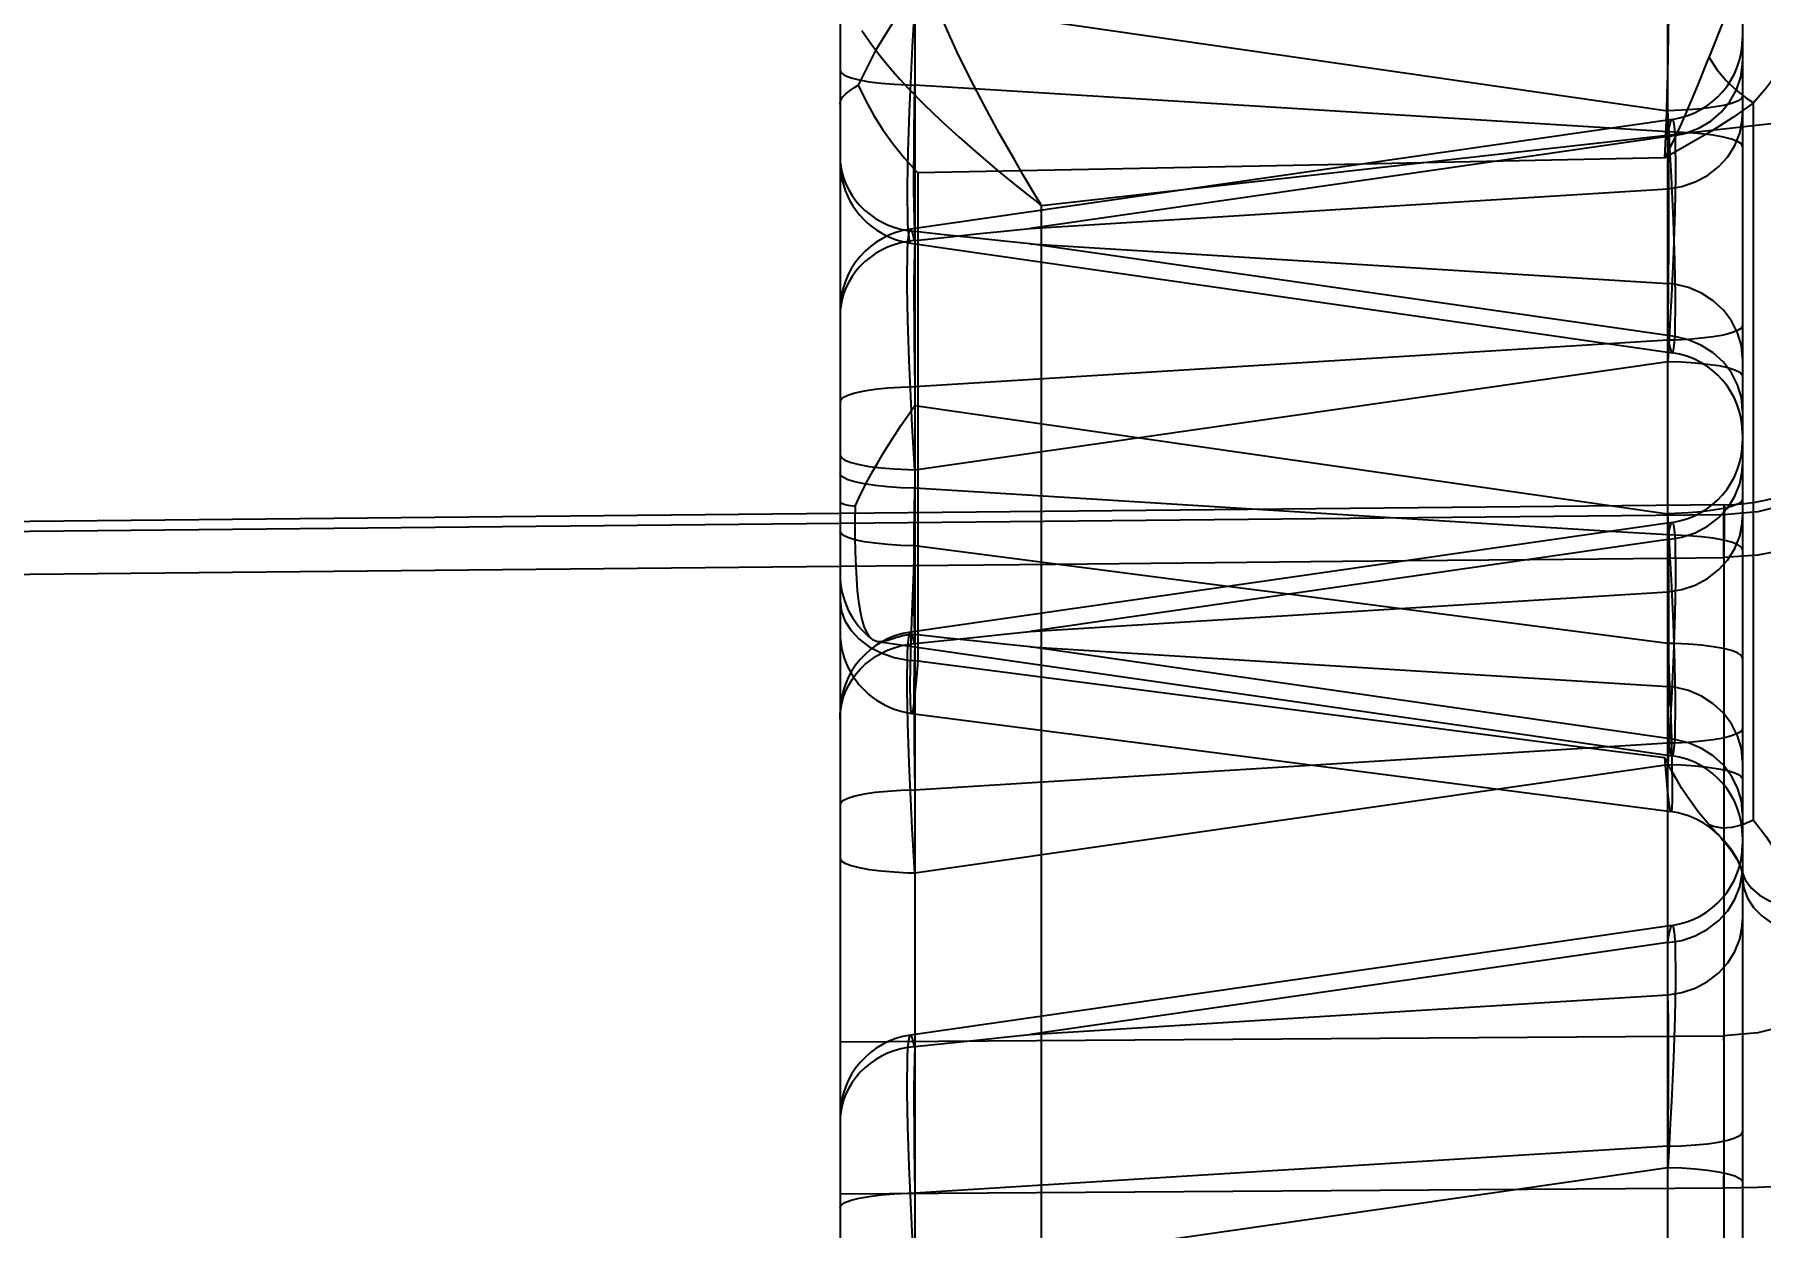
# Model space of a CAD drawing. Header units: millimetres. Extents: x 632 to 3922, y 1402 to 2001.
# Drawn here: x 3702.116 to 3706.34, y 1965.04 to 1967.959 of the extents above; entities that cross this region are included whole.
import ezdxf
from ezdxf.lldxf.tags import DXFTag

# ---------------------------------------------------------------- set-up
doc = ezdxf.new("R2010")
doc.units = ezdxf.units.MM
for name, color, linetype in [('7', 7, 'Continuous'), ('8', 8, 'Continuous'), ('DIM', 7, 'Continuous'), ('H1', 2, 'HIDDEN')]:
    doc.layers.add(name, color=color, linetype=linetype)
doc.styles.add('SY', font='romans.shx', dxfattribs={"width": 0.85, "height": 3, "bigfont": 'ghs.shx'})
tags = doc.linetypes.add('HIDDEN', pattern=[0.375, 0.25, -0.125]).pattern_tags.tags
tags[6:7] = [DXFTag(74, 4), DXFTag(75, 0), DXFTag(340, '0'), DXFTag(46, 1.0), DXFTag(50, 0.0), DXFTag(44, 0.0), DXFTag(45, 0.0)]
tags[4:5] = [DXFTag(74, 4), DXFTag(75, 0), DXFTag(340, '0'), DXFTag(46, 1.0), DXFTag(50, 0.0), DXFTag(44, 0.0), DXFTag(45, 0.0)]
doc.dimstyles.new('BaseStyle', dxfattribs={"dimtxt": 3, "dimasz": 2, "dimexe": 0.6, "dimexo": 0, "dimgap": 1, "dimtad": 1, "dimdsep": 46, "dimtxsty": 'SY', "dimcen": 0, "dimclrd": 3, "dimclre": 3, "dimclrt": 7, "dimaunit": 1, "dimazin": 0, "dimtfac": 1, "dimtmove": 0, "dimatfit": 3, "dimfxl": 1, "dimtolj": 1, "dimtzin": 0, "dimarcsym": 0})

# ---------------------------------------------------------------- blocks, each defined once
blk = doc.blocks.new('*D770')
at = {"layer": 'Defpoints', "color": 0}
for p in [(3736.3783, 1992.7284), (3669.8239, 1989.2284), (3690.8239, 1963.7284)]:
    blk.add_point(p, dxfattribs=at)
at = {"layer": 'DIM', "color": 3, "lineweight": -2}
for p, q in [((3677.8239, 1992.7284), (3673.8239, 1989.2284)), ((3736.3783, 1992.7284), (3677.8239, 1992.7284)), ((3673.8239, 1989.2284), (3664.8168, 1989.2284))]:
    blk.add_line(p, q, dxfattribs=at)
at = {"layer": 'DIM', "color": 7, "insert": (3666.8204, 1991.7284), "char_height": 3, "attachment_point": 5, "style": 'SY', "bg_fill": 3, "box_fill_scale": 1.1, "bg_fill_color": 256, "bg_fill_true_color": 13158600, "bg_fill_transparency": 0}
blk.add_mtext('\\A1;29', dxfattribs=at)
blk = doc.blocks.new('*D771')
at = {"layer": 'Defpoints', "color": 0}
for p in [(3669.8239, 1979.7284), (3751.5876, 1979.7284), (3690.8239, 1963.7284)]:
    blk.add_point(p, dxfattribs=at)
at = {"layer": 'DIM', "color": 3, "lineweight": -2}
blk.add_line((3751.5876, 1979.7284), (3665.0596, 1979.7284), dxfattribs=at)
at = {"layer": 'DIM', "color": 7, "insert": (3666.9418, 1982.2284), "char_height": 3, "attachment_point": 5, "style": 'SY', "bg_fill": 3, "box_fill_scale": 1.1, "bg_fill_color": 256, "bg_fill_true_color": 13158600, "bg_fill_transparency": 0}
blk.add_mtext('\\A1;16', dxfattribs=at)

msp = doc.modelspace()

# ---------------------------------------------------------------- linework, layer by layer
at = {"layer": '7'}
for p, q in [((3704.0875, 1968.1156), (3704.0875, 1964.9483)), ((3704.0875, 1966.7869), (3695.1469, 1966.6987))]:
    msp.add_line(p, q, dxfattribs=at)
at = {"layer": '8'}
for p, q in [((3704.5807, 1964.8439), (3704.5807, 1967.5403)), ((3695.1475, 1966.5698), (3704.0875, 1966.6579))]:
    msp.add_line(p, q, dxfattribs=at)
for points in [[(3704.5807, 1967.5403, 0), (3704.5778, 1967.5451, 0), (3704.5744, 1967.5508, 0), (3704.5605, 1967.574, 0), (3704.5376, 1967.6127, 0), (3704.5149, 1967.6515, 0), (3704.4772, 1967.7178, 0), (3704.4407, 1967.7846, 0), (3704.4059, 1967.8513, 0), (3704.3735, 1967.9174, 0), (3704.3505, 1967.9677, 0), (3704.3293, 1968.0175, 0), (3704.3106, 1968.0662, 0), (3704.2946, 1968.1135, 0), (3704.2832, 1968.1535, 0), (3704.2744, 1968.1923, 0), (3704.2687, 1968.2294, 0), (3704.2663, 1968.2645, 0)], [(3704.1411, 1967.9687, 0), (3704.1537, 1967.9498, 0), (3704.1675, 1967.9305, 0), (3704.1823, 1967.9109, 0), (3704.1986, 1967.8907, 0), (3704.2159, 1967.8702, 0), (3704.2342, 1967.8496, 0), (3704.2534, 1967.8287, 0), (3704.2924, 1967.7888, 0), (3704.334, 1967.7485, 0), (3704.3787, 1967.7075, 0), (3704.4253, 1967.6666, 0), (3704.4767, 1967.6233, 0), (3704.5283, 1967.5815, 0), (3704.5542, 1967.561, 0), (3704.5673, 1967.5508, 0), (3704.5757, 1967.5442, 0), (3704.5768, 1967.5433, 0), (3704.5807, 1967.5403, 0)], [(3704.5807, 1967.5403, 0), (3705.6826, 1967.6642, 0), (3708.0959, 1967.9354, 0)]]:
    msp.add_polyline3d(points, dxfattribs=at)
at = {"layer": 'H1'}
for p, q in [((3706.2963, 1968.233), (3706.2963, 1960.1235)), ((3706.113, 1960.0876), (3706.113, 1968.1971)), ((3704.2708, 1968.0573), (3704.2708, 1959.3993)), ((3704.2708, 1968.0378), (3706.113, 1967.7726)), ((3705.9721, 1967.7295), (3704.2708, 1967.8351)), ((3706.1241, 1967.7513), (3704.9336, 1967.58)), ((3706.3226, 1966.0367), (3706.3226, 1967.7918)), ((3706.113, 1967.7092), (3704.5531, 1967.4847)), ((3706.113, 1967.7207), (3705.9721, 1967.7295)), ((3705.3642, 1967.642), (3704.2778, 1967.6201)), ((3705.511, 1967.6449), (3705.3642, 1967.642)), ((3706.106, 1967.6569), (3705.511, 1967.6449)), ((3704.2778, 1967.6201), (3704.2778, 1967.4856)), ((3704.5531, 1967.4847), (3706.113, 1967.5815)), ((3704.9336, 1967.58), (3704.2597, 1967.483)), ((3704.2778, 1967.4856), (3704.2778, 1967.4461)), ((3704.2597, 1967.4487), (3706.1241, 1967.1803)), ((3704.2778, 1967.4461), (3704.2778, 1966.7067)), ((3704.5531, 1967.447), (3706.113, 1967.3501)), ((3706.113, 1967.2225), (3704.5531, 1967.447)), ((3706.113, 1967.211), (3704.2708, 1967.0966)), ((3704.2708, 1966.8939), (3706.113, 1967.1591)), ((3704.2708, 1967.0516), (3706.113, 1966.7865)), ((3705.9721, 1966.7433), (3704.2708, 1966.849)), ((3706.251, 1966.8082), (3704.0875, 1966.7869)), ((3706.2505, 1966.7836), (3704.0875, 1966.7623)), ((3706.2505, 1966.6792), (3706.2505, 1966.7836)), ((3704.0875, 1966.7623), (3695.1475, 1966.6742)), ((3706.1241, 1966.7652), (3704.2597, 1966.4969)), ((3706.113, 1966.7346), (3705.9721, 1966.7433)), ((3705.0361, 1966.6086), (3704.2708, 1966.7076)), ((3704.2778, 1966.7067), (3704.2778, 1966.4995)), ((3706.113, 1966.7231), (3704.5531, 1966.4986)), ((3704.0875, 1966.6579), (3704.6148, 1966.6631)), ((3704.6148, 1966.6631), (3705.4735, 1966.6716)), ((3705.4735, 1966.6716), (3705.7758, 1966.6746)), ((3705.7758, 1966.6746), (3706.113, 1966.6779)), ((3706.113, 1966.6779), (3706.2505, 1966.6792)), ((3706.2505, 1966.6792), (3706.2505, 1963.9194)), ((3704.5531, 1966.4986), (3706.113, 1966.5954)), ((3705.1844, 1966.5894), (3705.0361, 1966.6086)), ((3705.4543, 1966.5545), (3705.1844, 1966.5894)), ((3706.113, 1966.4693), (3705.4543, 1966.5545)), ((3704.2778, 1966.4995), (3704.2778, 1966.46)), ((3704.1793, 1966.4742), (3705.9721, 1966.2161)), ((3704.2778, 1966.46), (3704.2778, 1966.4262)), ((3704.5531, 1966.4609), (3706.113, 1966.364)), ((3706.113, 1966.2364), (3704.5531, 1966.4609)), ((3704.2778, 1966.4262), (3705.9247, 1966.2132)), ((3704.2625, 1966.2979), (3705.2444, 1966.1709)), ((3706.113, 1966.2249), (3704.2708, 1966.1104)), ((3705.9247, 1966.2132), (3706.106, 1966.1897)), ((3705.9721, 1966.2161), (3706.1241, 1966.1942)), ((3704.2708, 1965.9078), (3706.113, 1966.173)), ((3705.2444, 1966.1709), (3706.1212, 1966.0575)), ((3706.1241, 1965.7791), (3704.2597, 1965.5107)), ((3706.113, 1965.737), (3704.5531, 1965.5124)), ((3704.5531, 1965.5124), (3706.113, 1965.6093)), ((3704.0875, 1965.4945), (3706.2505, 1965.509)), ((3706.113, 1965.2387), (3704.2708, 1965.1243)), ((3704.2708, 1964.9217), (3706.113, 1965.1869)), ((3706.2505, 1965.136), (3704.0875, 1965.1214))]:
    msp.add_line(p, q, dxfattribs=at)
for points in [[(3706.106, 1967.6569, 0), (3706.1077, 1967.6916, 0), (3706.1092, 1967.7297, 0), (3706.1107, 1967.7707, 0), (3706.1119, 1967.8143, 0), (3706.1131, 1967.8601, 0), (3706.114, 1967.9076, 0), (3706.1148, 1967.9563, 0), (3706.1154, 1968.0058, 0), (3706.1158, 1968.0556, 0), (3706.116, 1968.1051, 0), (3706.116, 1968.1539, 0), (3706.1158, 1968.2015, 0), (3706.1154, 1968.2473, 0), (3706.1147, 1968.291, 0), (3706.114, 1968.332, 0), (3706.113, 1968.37, 0)], [(3704.5457, 1968.3385, 0), (3704.4922, 1968.2958, 0), (3704.4387, 1968.2486, 0), (3704.3849, 1968.1963, 0), (3704.3308, 1968.1379, 0), (3704.2768, 1968.0727, 0), (3704.2239, 1968, 0), (3704.1744, 1967.9201, 0), (3704.132, 1967.8346, 0)], [(3706.2143, 1967.9025, 0), (3706.2513, 1967.9949, 0), (3706.2685, 1968.0412, 0), (3706.2827, 1968.088, 0), (3706.2884, 1968.1124, 0), (3706.2927, 1968.1371, 0), (3706.2954, 1968.1623, 0), (3706.2963, 1968.1877, 0)], [(3704.2708, 1968.0378, 0), (3704.2675, 1967.9839, 0), (3704.2644, 1967.9296, 0), (3704.2615, 1967.8755, 0), (3704.259, 1967.8222, 0), (3704.2569, 1967.7703, 0), (3704.255, 1967.7206, 0), (3704.2536, 1967.6735, 0), (3704.2526, 1967.6297, 0), (3704.252, 1967.5896, 0), (3704.2519, 1967.5538, 0), (3704.2522, 1967.5228, 0), (3704.2529, 1967.4968, 0), (3704.254, 1967.4762, 0), (3704.2555, 1967.4612, 0), (3704.2574, 1967.452, 0), (3704.2597, 1967.4487, 0)], [(3706.4397, 1968.0447, 0), (3706.4385, 1968.0169, 0), (3706.4349, 1967.9898, 0), (3706.4289, 1967.9629, 0), (3706.4203, 1967.9367, 0), (3706.4033, 1967.8994, 0), (3706.3812, 1967.8634, 0), (3706.3537, 1967.8275, 0), (3706.3226, 1967.7918, 0)], [(3706.106, 1967.6569, 0), (3706.1075, 1967.6598, 0), (3706.1205, 1967.6853, 0), (3706.1335, 1967.7122, 0), (3706.1466, 1967.7407, 0), (3706.1598, 1967.7703, 0), (3706.1868, 1967.8341, 0), (3706.2139, 1967.9016, 0), (3706.2143, 1967.9025, 0)], [(3706.1568, 1967.7173, 0), (3706.1891, 1967.7298, 0), (3706.2185, 1967.7473, 0), (3706.2442, 1967.7692, 0), (3706.2654, 1967.7948, 0), (3706.2814, 1967.8235, 0), (3706.2917, 1967.8542, 0), (3706.2961, 1967.8862, 0), (3706.2963, 1967.8933, 0)], [(3706.2143, 1967.9025, 0), (3706.2335, 1967.8735, 0), (3706.2558, 1967.8465, 0), (3706.2805, 1967.8224, 0), (3706.3067, 1967.802, 0), (3706.3226, 1967.7918, 0)], [(3704.0875, 1967.871, 0), (3704.0905, 1967.8648, 0), (3704.0996, 1967.8587, 0), (3704.1144, 1967.853, 0), (3704.1345, 1967.8479, 0), (3704.1592, 1967.8434, 0), (3704.1879, 1967.8398, 0), (3704.2196, 1967.8372, 0), (3704.2534, 1967.8355, 0), (3704.2708, 1967.8351, 0)], [(3704.0875, 1967.7888, 0), (3704.0875, 1967.7896, 0), (3704.0889, 1967.7965, 0), (3704.0939, 1967.8054, 0), (3704.1025, 1967.8145, 0), (3704.1152, 1967.8242, 0), (3704.123, 1967.8293, 0), (3704.132, 1967.8346, 0)], [(3704.132, 1967.8346, 0), (3704.1503, 1967.7968, 0), (3704.1705, 1967.7608, 0), (3704.1926, 1967.7259, 0), (3704.2159, 1967.6931, 0), (3704.2452, 1967.6563, 0), (3704.2753, 1967.6227, 0), (3704.2778, 1967.6201, 0)], [(3704.2703, 1967.4769, 0), (3704.2694, 1967.5057, 0), (3704.2688, 1967.5402, 0), (3704.2685, 1967.5799, 0), (3704.2684, 1967.6242, 0), (3704.2686, 1967.6725, 0), (3704.2691, 1967.7243, 0), (3704.2698, 1967.7787, 0), (3704.2708, 1967.8351, 0)], [(3706.2963, 1967.8085, 0), (3706.2932, 1967.8022, 0), (3706.2842, 1967.7962, 0), (3706.2694, 1967.7905, 0), (3706.2493, 1967.7853, 0), (3706.2246, 1967.7809, 0), (3706.1959, 1967.7773, 0), (3706.1642, 1967.7746, 0), (3706.1304, 1967.773, 0), (3706.113, 1967.7726, 0)], [(3706.3226, 1967.7918, 0), (3706.3219, 1967.7913, 0), (3706.2727, 1967.7556, 0), (3706.2203, 1967.7221, 0), (3706.109, 1967.6585, 0), (3706.106, 1967.6569, 0)], [(3706.1241, 1967.1803, 0), (3706.1264, 1967.183, 0), (3706.1283, 1967.1916, 0), (3706.1298, 1967.2062, 0), (3706.1309, 1967.2266, 0), (3706.1316, 1967.2528, 0), (3706.1319, 1967.2843, 0), (3706.1317, 1967.3207, 0), (3706.1311, 1967.3616, 0), (3706.1301, 1967.4063, 0), (3706.1286, 1967.4543, 0), (3706.1268, 1967.5048, 0), (3706.1246, 1967.5572, 0), (3706.1221, 1967.6108, 0), (3706.1193, 1967.665, 0), (3706.1162, 1967.7191, 0), (3706.113, 1967.7726, 0)], [(3706.113, 1967.5815, 0), (3706.1475, 1967.5871, 0), (3706.1804, 1967.5982, 0), (3706.2107, 1967.6143, 0), (3706.2375, 1967.635, 0), (3706.26, 1967.6597, 0), (3706.2775, 1967.6876, 0), (3706.2894, 1967.7178, 0), (3706.2955, 1967.7496, 0), (3706.2963, 1967.7657, 0)], [(3706.1241, 1967.7513, 0), (3706.1264, 1967.7487, 0), (3706.1283, 1967.7401, 0), (3706.1298, 1967.7255, 0), (3706.1309, 1967.705, 0), (3706.1316, 1967.6789, 0), (3706.1319, 1967.6474, 0), (3706.1317, 1967.611, 0), (3706.1311, 1967.5701, 0), (3706.1301, 1967.5254, 0), (3706.1286, 1967.4774, 0), (3706.1268, 1967.4269, 0), (3706.1246, 1967.3745, 0), (3706.1221, 1967.3208, 0), (3706.1193, 1967.2667, 0), (3706.1162, 1967.2126, 0), (3706.113, 1967.1591, 0)], [(3706.113, 1967.7092, 0), (3706.1161, 1967.7271, 0), (3706.119, 1967.7402, 0), (3706.1217, 1967.7484, 0), (3706.1241, 1967.7513, 0)], [(3706.166, 1967.7186, 0), (3706.1323, 1967.7202, 0), (3706.113, 1967.7207, 0)], [(3706.113, 1967.7207, 0), (3706.114, 1967.6608, 0), (3706.1147, 1967.603, 0), (3706.1152, 1967.5484, 0), (3706.1153, 1967.4978, 0), (3706.1152, 1967.452, 0), (3706.1147, 1967.4118, 0), (3706.114, 1967.3776, 0), (3706.113, 1967.3501, 0)], [(3706.113, 1967.7092, 0), (3706.1475, 1967.7148, 0), (3706.1568, 1967.7173, 0)], [(3706.2963, 1967.6848, 0), (3706.2932, 1967.6911, 0), (3706.2842, 1967.6971, 0), (3706.2694, 1967.7028, 0), (3706.2493, 1967.708, 0), (3706.2246, 1967.7124, 0), (3706.1959, 1967.716, 0), (3706.166, 1967.7186, 0)], [(3704.0875, 1967.6615, 0), (3704.0876, 1967.6556, 0), (3704.0881, 1967.6467, 0), (3704.0891, 1967.6379, 0), (3704.0919, 1967.6228, 0), (3704.0961, 1967.6079, 0), (3704.1017, 1967.593, 0), (3704.1087, 1967.5785, 0), (3704.1168, 1967.5651, 0), (3704.126, 1967.5523, 0), (3704.1367, 1967.5399, 0), (3704.1485, 1967.5284, 0), (3704.1609, 1967.5182, 0), (3704.1742, 1967.5089, 0), (3704.1887, 1967.5006, 0), (3704.204, 1967.4933, 0), (3704.2193, 1967.4874, 0), (3704.2352, 1967.4827, 0), (3704.2519, 1967.4792, 0), (3704.2689, 1967.477, 0)], [(3706.113, 1967.211, 0), (3706.114, 1967.2709, 0), (3706.1147, 1967.3287, 0), (3706.1152, 1967.3833, 0), (3706.1153, 1967.4339, 0), (3706.1152, 1967.4796, 0), (3706.1147, 1967.5199, 0), (3706.114, 1967.554, 0), (3706.113, 1967.5815, 0)], [(3704.2689, 1967.4547, 0), (3704.2522, 1967.4525, 0), (3704.2357, 1967.449, 0), (3704.2196, 1967.4443, 0), (3704.204, 1967.4384, 0), (3704.189, 1967.4313, 0), (3704.1746, 1967.423, 0), (3704.1611, 1967.4136, 0), (3704.1485, 1967.4033, 0), (3704.1369, 1967.392, 0), (3704.1263, 1967.3798, 0), (3704.1169, 1967.3668, 0), (3704.1087, 1967.3532, 0), (3704.1018, 1967.339, 0), (3704.0962, 1967.3242, 0), (3704.092, 1967.3091, 0), (3704.0891, 1967.2937, 0), (3704.0881, 1967.2849, 0), (3704.0876, 1967.2761, 0), (3704.0875, 1967.2702, 0)], [(3704.2708, 1966.8939, 0), (3704.2675, 1966.9478, 0), (3704.2644, 1967.0021, 0), (3704.2615, 1967.0562, 0), (3704.259, 1967.1095, 0), (3704.2569, 1967.1613, 0), (3704.255, 1967.2111, 0), (3704.2536, 1967.2582, 0), (3704.2526, 1967.302, 0), (3704.252, 1967.3421, 0), (3704.2519, 1967.3779, 0), (3704.2522, 1967.4089, 0), (3704.2529, 1967.4349, 0), (3704.254, 1967.4555, 0), (3704.2555, 1967.4705, 0), (3704.2574, 1967.4797, 0), (3704.2597, 1967.483, 0)], [(3704.2597, 1967.483, 0), (3704.264, 1967.4761, 0), (3704.2689, 1967.4547, 0)], [(3704.2703, 1967.4548, 0), (3704.2694, 1967.426, 0), (3704.2688, 1967.3915, 0), (3704.2685, 1967.3518, 0), (3704.2684, 1967.3075, 0), (3704.2686, 1967.2592, 0), (3704.2691, 1967.2074, 0), (3704.2698, 1967.153, 0), (3704.2708, 1967.0966, 0)], [(3704.2689, 1967.477, 0), (3704.2703, 1967.4769, 0)], [(3704.2689, 1967.4547, 0), (3704.2703, 1967.4548, 0)], [(3704.2703, 1967.4548, 0), (3704.3497, 1967.4633, 0), (3704.4213, 1967.471, 0), (3704.4883, 1967.478, 0), (3704.5531, 1967.4847, 0)], [(3704.5531, 1967.447, 0), (3704.4883, 1967.4537, 0), (3704.4213, 1967.4607, 0), (3704.3497, 1967.4683, 0), (3704.2703, 1967.4769, 0)], [(3706.2963, 1967.166, 0), (3706.2932, 1967.1981, 0), (3706.2842, 1967.2292, 0), (3706.2694, 1967.2584, 0), (3706.2493, 1967.2848, 0), (3706.2246, 1967.3076, 0), (3706.1959, 1967.3261, 0), (3706.1642, 1967.3397, 0), (3706.1304, 1967.348, 0), (3706.113, 1967.3501, 0)], [(3706.2963, 1967.2469, 0), (3706.2932, 1967.2406, 0), (3706.2842, 1967.2346, 0), (3706.2694, 1967.2289, 0), (3706.2493, 1967.2237, 0), (3706.2246, 1967.2193, 0), (3706.1959, 1967.2157, 0), (3706.1642, 1967.213, 0), (3706.1304, 1967.2114, 0), (3706.113, 1967.211, 0)], [(3706.7481, 1967.261, 0), (3706.7405, 1967.1781, 0), (3706.7178, 1967.0977, 0), (3706.6808, 1967.0223, 0), (3706.6306, 1966.9541, 0), (3706.5688, 1966.8953, 0), (3706.4971, 1966.8475, 0), (3706.4178, 1966.8124, 0), (3706.3333, 1966.7908, 0), (3706.2505, 1966.7836, 0)], [(3706.2963, 1967.0383, 0), (3706.2932, 1967.0704, 0), (3706.2842, 1967.1016, 0), (3706.2694, 1967.1308, 0), (3706.2493, 1967.1572, 0), (3706.2246, 1967.1799, 0), (3706.1959, 1967.1984, 0), (3706.1642, 1967.212, 0), (3706.1304, 1967.2204, 0), (3706.113, 1967.2225, 0)], [(3706.113, 1967.2225, 0), (3706.1161, 1967.2046, 0), (3706.119, 1967.1914, 0), (3706.1217, 1967.1833, 0), (3706.1241, 1967.1803, 0)], [(3706.113, 1967.1591, 0), (3706.1475, 1967.158, 0), (3706.1804, 1967.1559, 0), (3706.2107, 1967.1527, 0), (3706.2375, 1967.1487, 0), (3706.26, 1967.1439, 0), (3706.2775, 1967.1384, 0), (3706.2894, 1967.1325, 0), (3706.2955, 1967.1263, 0), (3706.2963, 1967.1232, 0)], [(3704.2708, 1967.0966, 0), (3704.2363, 1967.0955, 0), (3704.2034, 1967.0933, 0), (3704.1731, 1967.0902, 0), (3704.1463, 1967.0861, 0), (3704.1238, 1967.0813, 0), (3704.1063, 1967.0759, 0), (3704.0943, 1967.07, 0), (3704.0883, 1967.0638, 0), (3704.0875, 1967.0607, 0)], [(3704.1246, 1966.805, 0), (3704.1393, 1966.8365, 0), (3704.1557, 1966.8683, 0), (3704.1679, 1966.8905, 0), (3704.1808, 1966.9128, 0), (3704.1942, 1966.9352, 0), (3704.2081, 1966.9575, 0), (3704.2226, 1966.9802, 0), (3704.2375, 1967.0029, 0), (3704.2528, 1967.0255, 0), (3704.2682, 1967.0479, 0), (3704.2708, 1967.0516, 0)], [(3706.7481, 1967.0523, 0), (3706.7405, 1966.9875, 0), (3706.7178, 1966.9247, 0), (3706.6808, 1966.8658, 0), (3706.6306, 1966.8125, 0), (3706.5688, 1966.7665, 0), (3706.4971, 1966.7292, 0), (3706.4178, 1966.7017, 0), (3706.3333, 1966.6849, 0), (3706.2505, 1966.6792, 0)], [(3704.0875, 1966.9298, 0), (3704.0905, 1966.9236, 0), (3704.0996, 1966.9175, 0), (3704.1144, 1966.9118, 0), (3704.1345, 1966.9067, 0), (3704.1592, 1966.9022, 0), (3704.1879, 1966.8986, 0), (3704.2196, 1966.896, 0), (3704.2534, 1966.8943, 0), (3704.2708, 1966.8939, 0)], [(3706.113, 1966.7231, 0), (3706.1475, 1966.7287, 0), (3706.1804, 1966.7397, 0), (3706.2107, 1966.7558, 0), (3706.2375, 1966.7765, 0), (3706.26, 1966.8012, 0), (3706.2775, 1966.8291, 0), (3706.2894, 1966.8594, 0), (3706.2955, 1966.8911, 0), (3706.2963, 1966.9072, 0)], [(3704.2708, 1966.849, 0), (3704.2363, 1966.8501, 0), (3704.2034, 1966.8522, 0), (3704.1731, 1966.8554, 0), (3704.1463, 1966.8594, 0), (3704.1238, 1966.8642, 0), (3704.1063, 1966.8697, 0), (3704.0943, 1966.8756, 0), (3704.0883, 1966.8818, 0), (3704.0875, 1966.8849, 0)], [(3704.2703, 1966.4908, 0), (3704.2694, 1966.5196, 0), (3704.2688, 1966.5541, 0), (3704.2685, 1966.5937, 0), (3704.2684, 1966.6381, 0), (3704.2686, 1966.6864, 0), (3704.2691, 1966.7382, 0), (3704.2698, 1966.7926, 0), (3704.2708, 1966.849, 0)], [(3706.2963, 1966.8224, 0), (3706.2932, 1966.8161, 0), (3706.2842, 1966.81, 0), (3706.2694, 1966.8044, 0), (3706.2493, 1966.7992, 0), (3706.2246, 1966.7948, 0), (3706.1959, 1966.7912, 0), (3706.1642, 1966.7885, 0), (3706.1304, 1966.7869, 0), (3706.113, 1966.7865, 0)], [(3704.0875, 1966.8168, 0), (3704.0875, 1966.8164, 0), (3704.0881, 1966.8148, 0), (3704.0896, 1966.8133, 0), (3704.0918, 1966.8119, 0), (3704.0949, 1966.8106, 0), (3704.1001, 1966.809, 0), (3704.1068, 1966.8076, 0), (3704.1128, 1966.8065, 0), (3704.1196, 1966.8056, 0), (3704.1246, 1966.805, 0)], [(3704.1246, 1966.805, 0), (3704.1241, 1966.7665, 0), (3704.1241, 1966.7292, 0), (3704.1247, 1966.6929, 0), (3704.1259, 1966.6584, 0), (3704.1275, 1966.6274, 0), (3704.1298, 1966.5986, 0), (3704.1328, 1966.5719, 0), (3704.1364, 1966.548, 0), (3704.1407, 1966.5279, 0), (3704.1458, 1966.5108, 0), (3704.152, 1966.4965, 0), (3704.1592, 1966.4857, 0), (3704.1647, 1966.4804, 0)], [(3706.1241, 1966.1942, 0), (3706.1264, 1966.1969, 0), (3706.1283, 1966.2055, 0), (3706.1298, 1966.2201, 0), (3706.1309, 1966.2405, 0), (3706.1316, 1966.2667, 0), (3706.1319, 1966.2982, 0), (3706.1317, 1966.3346, 0), (3706.1311, 1966.3755, 0), (3706.1301, 1966.4202, 0), (3706.1286, 1966.4682, 0), (3706.1268, 1966.5187, 0), (3706.1246, 1966.5711, 0), (3706.1221, 1966.6247, 0), (3706.1193, 1966.6789, 0), (3706.1162, 1966.733, 0), (3706.113, 1966.7865, 0)], [(3706.113, 1966.5954, 0), (3706.1475, 1966.601, 0), (3706.1804, 1966.612, 0), (3706.2107, 1966.6282, 0), (3706.2375, 1966.6489, 0), (3706.26, 1966.6735, 0), (3706.2775, 1966.7014, 0), (3706.2894, 1966.7317, 0), (3706.2955, 1966.7635, 0), (3706.2963, 1966.7796, 0)], [(3706.251, 1966.8082, 0), (3706.2511, 1966.8061, 0), (3706.2511, 1966.7998, 0), (3706.2511, 1966.7893, 0), (3706.2511, 1966.7748, 0), (3706.251, 1966.7564, 0), (3706.2509, 1966.7342, 0), (3706.2507, 1966.7084, 0), (3706.2505, 1966.6792, 0)], [(3706.2505, 1966.7836, 0), (3706.2508, 1966.802, 0), (3706.251, 1966.8082, 0)], [(3704.2708, 1966.7076, 0), (3704.2363, 1966.7087, 0), (3704.2034, 1966.7108, 0), (3704.1731, 1966.714, 0), (3704.1463, 1966.718, 0), (3704.1238, 1966.7228, 0), (3704.1063, 1966.7283, 0), (3704.0943, 1966.7342, 0), (3704.0883, 1966.7404, 0), (3704.0875, 1966.7435, 0)], [(3706.1241, 1966.7652, 0), (3706.1264, 1966.7626, 0), (3706.1283, 1966.754, 0), (3706.1298, 1966.7394, 0), (3706.1309, 1966.7189, 0), (3706.1316, 1966.6928, 0), (3706.1319, 1966.6613, 0), (3706.1317, 1966.6249, 0), (3706.1311, 1966.584, 0), (3706.1301, 1966.5392, 0), (3706.1286, 1966.4913, 0), (3706.1268, 1966.4408, 0), (3706.1246, 1966.3883, 0), (3706.1221, 1966.3347, 0), (3706.1193, 1966.2806, 0), (3706.1162, 1966.2264, 0), (3706.113, 1966.173, 0)], [(3706.113, 1966.7231, 0), (3706.1161, 1966.741, 0), (3706.119, 1966.7541, 0), (3706.1217, 1966.7623, 0), (3706.1241, 1966.7652, 0)], [(3704.2625, 1966.2979, 0), (3704.2607, 1966.3057, 0), (3704.2597, 1966.3282, 0), (3704.2595, 1966.3648, 0), (3704.2602, 1966.4144, 0), (3704.2618, 1966.4755, 0), (3704.2641, 1966.5462, 0), (3704.2671, 1966.6243, 0), (3704.2708, 1966.7076, 0)], [(3706.2963, 1966.6987, 0), (3706.2932, 1966.7049, 0), (3706.2842, 1966.711, 0), (3706.2694, 1966.7167, 0), (3706.2493, 1966.7219, 0), (3706.2246, 1966.7263, 0), (3706.1959, 1966.7299, 0), (3706.1642, 1966.7326, 0), (3706.1304, 1966.7342, 0), (3706.113, 1966.7346, 0)], [(3706.113, 1966.7346, 0), (3706.114, 1966.6746, 0), (3706.1147, 1966.6169, 0), (3706.1152, 1966.5623, 0), (3706.1153, 1966.5117, 0), (3706.1152, 1966.4659, 0), (3706.1147, 1966.4257, 0), (3706.114, 1966.3915, 0), (3706.113, 1966.364, 0)], [(3704.0875, 1966.5752, 0), (3704.0905, 1966.5493, 0), (3704.0996, 1966.5242, 0), (3704.1144, 1966.5006, 0), (3704.1345, 1966.4793, 0), (3704.1592, 1966.4609, 0), (3704.1879, 1966.446, 0), (3704.2196, 1966.435, 0), (3704.2534, 1966.4282, 0), (3704.2778, 1966.4262, 0)], [(3706.113, 1966.2249, 0), (3706.114, 1966.2848, 0), (3706.1147, 1966.3425, 0), (3706.1152, 1966.3971, 0), (3706.1153, 1966.4477, 0), (3706.1152, 1966.4935, 0), (3706.1147, 1966.5338, 0), (3706.114, 1966.5679, 0), (3706.113, 1966.5954, 0)], [(3704.1928, 1966.4745, 0), (3704.1949, 1966.4749, 0), (3704.2022, 1966.4766, 0), (3704.2091, 1966.4786, 0), (3704.2169, 1966.4812, 0), (3704.2255, 1966.4841, 0), (3704.2304, 1966.4856, 0), (3704.2358, 1966.4871, 0), (3704.2407, 1966.4884, 0), (3704.2434, 1966.489, 0), (3704.2462, 1966.4896, 0), (3704.2492, 1966.4901, 0), (3704.2523, 1966.4905, 0), (3704.254, 1966.4907, 0), (3704.2558, 1966.4909, 0), (3704.2576, 1966.491, 0), (3704.2594, 1966.4911, 0), (3704.2614, 1966.4912, 0), (3704.2635, 1966.4912, 0), (3704.2657, 1966.4911, 0), (3704.2679, 1966.491, 0), (3704.2691, 1966.4909, 0), (3704.2703, 1966.4908, 0)], [(3704.2708, 1965.9078, 0), (3704.2675, 1965.9617, 0), (3704.2644, 1966.016, 0), (3704.2615, 1966.0701, 0), (3704.259, 1966.1234, 0), (3704.2569, 1966.1752, 0), (3704.255, 1966.225, 0), (3704.2536, 1966.2721, 0), (3704.2526, 1966.3159, 0), (3704.252, 1966.356, 0), (3704.2519, 1966.3917, 0), (3704.2522, 1966.4228, 0), (3704.2529, 1966.4488, 0), (3704.254, 1966.4694, 0), (3704.2555, 1966.4844, 0), (3704.2574, 1966.4936, 0), (3704.2597, 1966.4969, 0)], [(3704.2597, 1966.4969, 0), (3704.264, 1966.49, 0), (3704.2689, 1966.4686, 0)], [(3704.2703, 1966.4687, 0), (3704.3497, 1966.4772, 0), (3704.4213, 1966.4848, 0), (3704.4883, 1966.4918, 0), (3704.5531, 1966.4986, 0)], [(3704.5531, 1966.4609, 0), (3704.4883, 1966.4676, 0), (3704.4213, 1966.4746, 0), (3704.3497, 1966.4822, 0), (3704.2703, 1966.4908, 0)], [(3704.0875, 1966.2841, 0), (3704.0876, 1966.29, 0), (3704.0881, 1966.2988, 0), (3704.0891, 1966.3076, 0), (3704.092, 1966.323, 0), (3704.0962, 1966.3381, 0), (3704.1018, 1966.3529, 0), (3704.1087, 1966.3671, 0), (3704.1169, 1966.3807, 0), (3704.1263, 1966.3937, 0), (3704.1369, 1966.4059, 0), (3704.1485, 1966.4172, 0), (3704.1611, 1966.4275, 0), (3704.1746, 1966.4369, 0), (3704.189, 1966.4452, 0), (3704.204, 1966.4523, 0), (3704.2196, 1966.4582, 0), (3704.2357, 1966.4629, 0), (3704.2522, 1966.4664, 0), (3704.2689, 1966.4686, 0)], [(3704.1647, 1966.4804, 0), (3704.1673, 1966.4785, 0), (3704.1768, 1966.4746, 0), (3704.1792, 1966.4742, 0)], [(3704.1792, 1966.4742, 0), (3704.1823, 1966.4739, 0), (3704.1883, 1966.474, 0), (3704.1928, 1966.4745, 0)], [(3704.2703, 1966.4687, 0), (3704.2694, 1966.4398, 0), (3704.2688, 1966.4054, 0), (3704.2685, 1966.3657, 0), (3704.2684, 1966.3214, 0), (3704.2686, 1966.273, 0), (3704.2691, 1966.2213, 0), (3704.2698, 1966.1669, 0), (3704.2708, 1966.1104, 0)], [(3704.2689, 1966.4686, 0), (3704.2703, 1966.4687, 0)], [(3706.2963, 1966.4334, 0), (3706.2932, 1966.4397, 0), (3706.2842, 1966.4457, 0), (3706.2694, 1966.4514, 0), (3706.2493, 1966.4566, 0), (3706.2246, 1966.461, 0), (3706.1959, 1966.4646, 0), (3706.1642, 1966.4673, 0), (3706.1304, 1966.4689, 0), (3706.113, 1966.4693, 0)], [(3706.113, 1966.4693, 0), (3706.1166, 1966.3861, 0), (3706.1196, 1966.3075, 0), (3706.122, 1966.2362, 0), (3706.1235, 1966.1743, 0), (3706.1242, 1966.1241, 0), (3706.1241, 1966.0872, 0), (3706.1231, 1966.0648, 0), (3706.1212, 1966.0575, 0)], [(3704.2778, 1966.4262, 0), (3704.2754, 1966.3971, 0), (3704.2731, 1966.3714, 0), (3704.2709, 1966.3492, 0), (3704.2689, 1966.3309, 0), (3704.267, 1966.3164, 0), (3704.2653, 1966.3061, 0), (3704.2638, 1966.2999, 0), (3704.2625, 1966.2979, 0)], [(3706.2963, 1966.1799, 0), (3706.2932, 1966.212, 0), (3706.2842, 1966.2431, 0), (3706.2694, 1966.2723, 0), (3706.2493, 1966.2987, 0), (3706.2246, 1966.3215, 0), (3706.1959, 1966.34, 0), (3706.1642, 1966.3536, 0), (3706.1304, 1966.3619, 0), (3706.113, 1966.364, 0)], [(3706.2963, 1966.2608, 0), (3706.2932, 1966.2545, 0), (3706.2842, 1966.2484, 0), (3706.2694, 1966.2427, 0), (3706.2493, 1966.2376, 0), (3706.2246, 1966.2332, 0), (3706.1959, 1966.2296, 0), (3706.1642, 1966.2269, 0), (3706.1304, 1966.2253, 0), (3706.113, 1966.2249, 0)], [(3706.2963, 1966.0522, 0), (3706.2932, 1966.0843, 0), (3706.2842, 1966.1155, 0), (3706.2694, 1966.1447, 0), (3706.2493, 1966.171, 0), (3706.2246, 1966.1938, 0), (3706.1959, 1966.2123, 0), (3706.1642, 1966.2259, 0), (3706.1304, 1966.2343, 0), (3706.113, 1966.2364, 0)], [(3706.113, 1966.2364, 0), (3706.1161, 1966.2185, 0), (3706.119, 1966.2053, 0), (3706.1217, 1966.1972, 0), (3706.1241, 1966.1942, 0)], [(3706.1212, 1966.0575, 0), (3706.1199, 1966.0598, 0), (3706.1184, 1966.0665, 0), (3706.1167, 1966.0775, 0), (3706.1149, 1966.0925, 0), (3706.1128, 1966.1114, 0), (3706.1107, 1966.1341, 0), (3706.1084, 1966.1603, 0), (3706.106, 1966.1897, 0)], [(3706.2143, 1966.0254, 0), (3706.2136, 1966.0261, 0), (3706.1875, 1966.0572, 0), (3706.1612, 1966.0936, 0), (3706.1478, 1966.1144, 0), (3706.1344, 1966.1368, 0), (3706.121, 1966.1609, 0), (3706.1075, 1966.1867, 0), (3706.106, 1966.1897, 0)], [(3706.113, 1966.173, 0), (3706.1475, 1966.1719, 0), (3706.1804, 1966.1697, 0), (3706.2107, 1966.1666, 0), (3706.2375, 1966.1626, 0), (3706.26, 1966.1578, 0), (3706.2775, 1966.1523, 0), (3706.2894, 1966.1464, 0), (3706.2955, 1966.1402, 0), (3706.2963, 1966.1371, 0)], [(3704.2708, 1966.1104, 0), (3704.2363, 1966.1094, 0), (3704.2034, 1966.1072, 0), (3704.1731, 1966.1041, 0), (3704.1463, 1966.1, 0), (3704.1238, 1966.0952, 0), (3704.1063, 1966.0898, 0), (3704.0943, 1966.0839, 0), (3704.0883, 1966.0777, 0), (3704.0875, 1966.0745, 0)], [(3706.3226, 1966.0367, 0), (3706.2957, 1966.0253, 0), (3706.27, 1966.0188, 0), (3706.2462, 1966.0173, 0), (3706.225, 1966.021, 0), (3706.2143, 1966.0254, 0)], [(3706.2424, 1965.9952, 0), (3706.2143, 1966.0254, 0)], [(3706.3226, 1966.0367, 0), (3706.3532, 1965.9978, 0), (3706.3804, 1965.9566, 0), (3706.4032, 1965.913, 0), (3706.4127, 1965.8906, 0), (3706.4208, 1965.8681, 0), (3706.4275, 1965.8453, 0), (3706.4327, 1965.8225, 0)], [(3706.2914, 1965.9235, 0), (3706.283, 1965.9423, 0), (3706.2689, 1965.9642, 0), (3706.2516, 1965.9851, 0), (3706.2424, 1965.9952, 0)], [(3706.2432, 1965.9936, 0), (3706.2585, 1965.9757, 0), (3706.2693, 1965.9614, 0), (3706.2767, 1965.9503, 0), (3706.2819, 1965.9414, 0), (3706.2855, 1965.9344, 0), (3706.2887, 1965.9273, 0), (3706.2926, 1965.9168, 0), (3706.2937, 1965.913, 0)], [(3706.7481, 1965.9865, 0), (3706.7405, 1965.9035, 0), (3706.7178, 1965.8232, 0), (3706.6808, 1965.7477, 0), (3706.6306, 1965.6796, 0), (3706.5688, 1965.6207, 0), (3706.4971, 1965.573, 0), (3706.4178, 1965.5378, 0), (3706.3333, 1965.5163, 0), (3706.2505, 1965.509, 0)], [(3704.0875, 1965.9437, 0), (3704.0905, 1965.9375, 0), (3704.0996, 1965.9314, 0), (3704.1144, 1965.9257, 0), (3704.1345, 1965.9206, 0), (3704.1592, 1965.9161, 0), (3704.1879, 1965.9125, 0), (3704.2196, 1965.9099, 0), (3704.2534, 1965.9082, 0), (3704.2708, 1965.9078, 0)], [(3706.113, 1965.737, 0), (3706.1475, 1965.7426, 0), (3706.1804, 1965.7536, 0), (3706.2107, 1965.7697, 0), (3706.2375, 1965.7904, 0), (3706.26, 1965.8151, 0), (3706.2775, 1965.843, 0), (3706.2894, 1965.8733, 0), (3706.2955, 1965.905, 0), (3706.2963, 1965.9211, 0)], [(3706.2914, 1965.9235, 0), (3706.2936, 1965.9133, 0)], [(3706.2936, 1965.9133, 0), (3706.3028, 1965.8908, 0), (3706.3177, 1965.8706, 0), (3706.3377, 1965.8533, 0), (3706.3623, 1965.8394, 0), (3706.3906, 1965.8294, 0), (3706.4219, 1965.8235, 0), (3706.4327, 1965.8225, 0)], [(3706.2963, 1965.8958, 0), (3706.2993, 1965.8706, 0), (3706.3084, 1965.8462, 0), (3706.3232, 1965.8232, 0), (3706.3433, 1965.8025, 0), (3706.368, 1965.7846, 0), (3706.3967, 1965.7701, 0), (3706.4284, 1965.7594, 0), (3706.4397, 1965.7567, 0)], [(3706.113, 1965.6093, 0), (3706.1475, 1965.6149, 0), (3706.1804, 1965.6259, 0), (3706.2107, 1965.642, 0), (3706.2375, 1965.6627, 0), (3706.26, 1965.6874, 0), (3706.2775, 1965.7153, 0), (3706.2894, 1965.7456, 0), (3706.2955, 1965.7773, 0), (3706.2963, 1965.7934, 0)], [(3706.1241, 1965.7791, 0), (3706.1264, 1965.7765, 0), (3706.1283, 1965.7679, 0), (3706.1298, 1965.7533, 0), (3706.1309, 1965.7328, 0), (3706.1316, 1965.7067, 0), (3706.1319, 1965.6752, 0), (3706.1317, 1965.6387, 0), (3706.1311, 1965.5979, 0), (3706.1301, 1965.5531, 0), (3706.1286, 1965.5052, 0), (3706.1268, 1965.4546, 0), (3706.1246, 1965.4022, 0), (3706.1221, 1965.3486, 0), (3706.1193, 1965.2944, 0), (3706.1162, 1965.2403, 0), (3706.113, 1965.1869, 0)], [(3706.113, 1965.737, 0), (3706.1161, 1965.7549, 0), (3706.119, 1965.768, 0), (3706.1217, 1965.7761, 0), (3706.1241, 1965.7791, 0)], [(3706.113, 1965.2387, 0), (3706.114, 1965.2987, 0), (3706.1147, 1965.3564, 0), (3706.1152, 1965.411, 0), (3706.1153, 1965.4616, 0), (3706.1152, 1965.5074, 0), (3706.1147, 1965.5477, 0), (3706.114, 1965.5818, 0), (3706.113, 1965.6093, 0)], [(3704.2703, 1965.4826, 0), (3704.3497, 1965.4911, 0), (3704.4213, 1965.4987, 0), (3704.4883, 1965.5057, 0), (3704.5531, 1965.5124, 0)], [(3704.2689, 1965.4824, 0), (3704.2525, 1965.4803, 0), (3704.2362, 1965.477, 0), (3704.2199, 1965.4722, 0), (3704.204, 1965.4662, 0), (3704.1892, 1965.4592, 0), (3704.1749, 1965.451, 0), (3704.1613, 1965.4416, 0), (3704.1485, 1965.431, 0), (3704.1371, 1965.4199, 0), (3704.1266, 1965.4079, 0), (3704.1171, 1965.3948, 0), (3704.1087, 1965.381, 0), (3704.1019, 1965.367, 0), (3704.0963, 1965.3524, 0), (3704.092, 1965.3372, 0), (3704.0891, 1965.3215, 0), (3704.0881, 1965.3127, 0), (3704.0876, 1965.3039, 0), (3704.0875, 1965.298, 0)], [(3704.2708, 1964.9217, 0), (3704.2675, 1964.9756, 0), (3704.2644, 1965.0299, 0), (3704.2615, 1965.084, 0), (3704.259, 1965.1373, 0), (3704.2569, 1965.1891, 0), (3704.255, 1965.2389, 0), (3704.2536, 1965.286, 0), (3704.2526, 1965.3298, 0), (3704.252, 1965.3699, 0), (3704.2519, 1965.4056, 0), (3704.2522, 1965.4367, 0), (3704.2529, 1965.4627, 0), (3704.254, 1965.4833, 0), (3704.2555, 1965.4983, 0), (3704.2574, 1965.5074, 0), (3704.2597, 1965.5107, 0)], [(3704.2597, 1965.5107, 0), (3704.264, 1965.5039, 0), (3704.2689, 1965.4824, 0)], [(3704.2703, 1965.4826, 0), (3704.2694, 1965.4537, 0), (3704.2688, 1965.4192, 0), (3704.2685, 1965.3796, 0), (3704.2684, 1965.3353, 0), (3704.2686, 1965.2869, 0), (3704.2691, 1965.2352, 0), (3704.2698, 1965.1807, 0), (3704.2708, 1965.1243, 0)], [(3704.2689, 1965.4824, 0), (3704.2703, 1965.4826, 0)], [(3706.2505, 1965.136, 0), (3706.2508, 1965.1992, 0), (3706.251, 1965.2595, 0), (3706.2511, 1965.316, 0), (3706.2511, 1965.3675, 0), (3706.2511, 1965.4133, 0), (3706.251, 1965.4526, 0), (3706.2508, 1965.4847, 0), (3706.2505, 1965.509, 0)], [(3706.113, 1965.2387, 0), (3706.1475, 1965.2398, 0), (3706.1804, 1965.242, 0), (3706.2107, 1965.2451, 0), (3706.2375, 1965.2492, 0), (3706.26, 1965.254, 0), (3706.2775, 1965.2594, 0), (3706.2894, 1965.2653, 0), (3706.2955, 1965.2715, 0), (3706.2963, 1965.2747, 0)], [(3706.7481, 1965.2404, 0), (3706.7405, 1965.2222, 0), (3706.7178, 1965.2047, 0), (3706.6808, 1965.1882, 0), (3706.6306, 1965.1733, 0), (3706.5688, 1965.1604, 0), (3706.4971, 1965.15, 0), (3706.4178, 1965.1423, 0), (3706.3333, 1965.1376, 0), (3706.2505, 1965.136, 0)], [(3706.113, 1965.1869, 0), (3706.1475, 1965.1858, 0), (3706.1804, 1965.1836, 0), (3706.2107, 1965.1805, 0), (3706.2375, 1965.1765, 0), (3706.26, 1965.1716, 0), (3706.2775, 1965.1662, 0), (3706.2894, 1965.1603, 0), (3706.2955, 1965.1541, 0), (3706.2963, 1965.151, 0)], [(3704.0875, 1965.0884, 0), (3704.0905, 1965.0947, 0), (3704.0996, 1965.1008, 0), (3704.1144, 1965.1065, 0), (3704.1345, 1965.1116, 0), (3704.1592, 1965.116, 0), (3704.1879, 1965.1196, 0), (3704.2196, 1965.1223, 0), (3704.2534, 1965.1239, 0), (3704.2708, 1965.1243, 0)]]:
    msp.add_polyline3d(points, dxfattribs=at)
for centre, radius, start, end in [((3706.0955, 1967.9501), 0.2008, 278.1667, 0), ((3704.2883, 1967.6475), 0.2008, 180, 244.7541), ((3704.2883, 1967.2842), 0.2008, 98.1929, 180), ((3704.2883, 1967.6475), 0.2008, 244.7541, 261.8071), ((3706.2461, 1967.3102), 0.502, 270.5617, 0), ((3706.0955, 1966.9816), 0.2008, 0, 81.8333), ((3706.0955, 1966.964), 0.2008, 278.1667, 0), ((3704.2883, 1966.6386), 0.2008, 180, 231.9761), ((3704.2883, 1966.4971), 0.2008, 180, 209.6962), ((3704.2883, 1966.2981), 0.2008, 98.1929, 180), ((3704.2883, 1966.4971), 0.2008, 209.6962, 262.6195), ((3706.0955, 1965.9955), 0.2008, 0, 81.8333), ((3706.0955, 1965.8584), 0.2008, 42.9563, 82.6328), ((3706.0955, 1965.9779), 0.2008, 278.1667, 0), ((3704.2883, 1965.312), 0.2008, 98.1929, 180)]:
    msp.add_arc(centre, radius, start, end, dxfattribs=at)

# ---------------------------------------------------------------- next in the draw order: dimensions: what is measured, and where the dimension line sits
at = {"layer": 'DIM'}
dim = msp.add_ordinate_dim(feature_location=(3736.3783, 1992.7284), offset=(-66.5544, -3.5), dtype=0, origin=(3690.8239, 1963.7284), dimstyle='BaseStyle', override={"dimtfill": 1}, dxfattribs=at)
dim.commit()
dim.dimension.update_dxf_attribs({"geometry": '*D770', "text_midpoint": (3666.8204, 1991.7284)})

# ---------------------------------------------------------------- next in the draw order: dimensions: what is measured, and where the dimension line sits
dim = msp.add_ordinate_dim(feature_location=(3751.5876, 1979.7284), offset=(-81.7636, 0), dtype=0, origin=(3690.8239, 1963.7284), dimstyle='BaseStyle', override={"dimtfill": 1}, dxfattribs=at)
dim.commit()
dim.dimension.update_dxf_attribs({"geometry": '*D771', "text_midpoint": (3666.9418, 1982.2284)})

doc.saveas('drawing.dxf')
